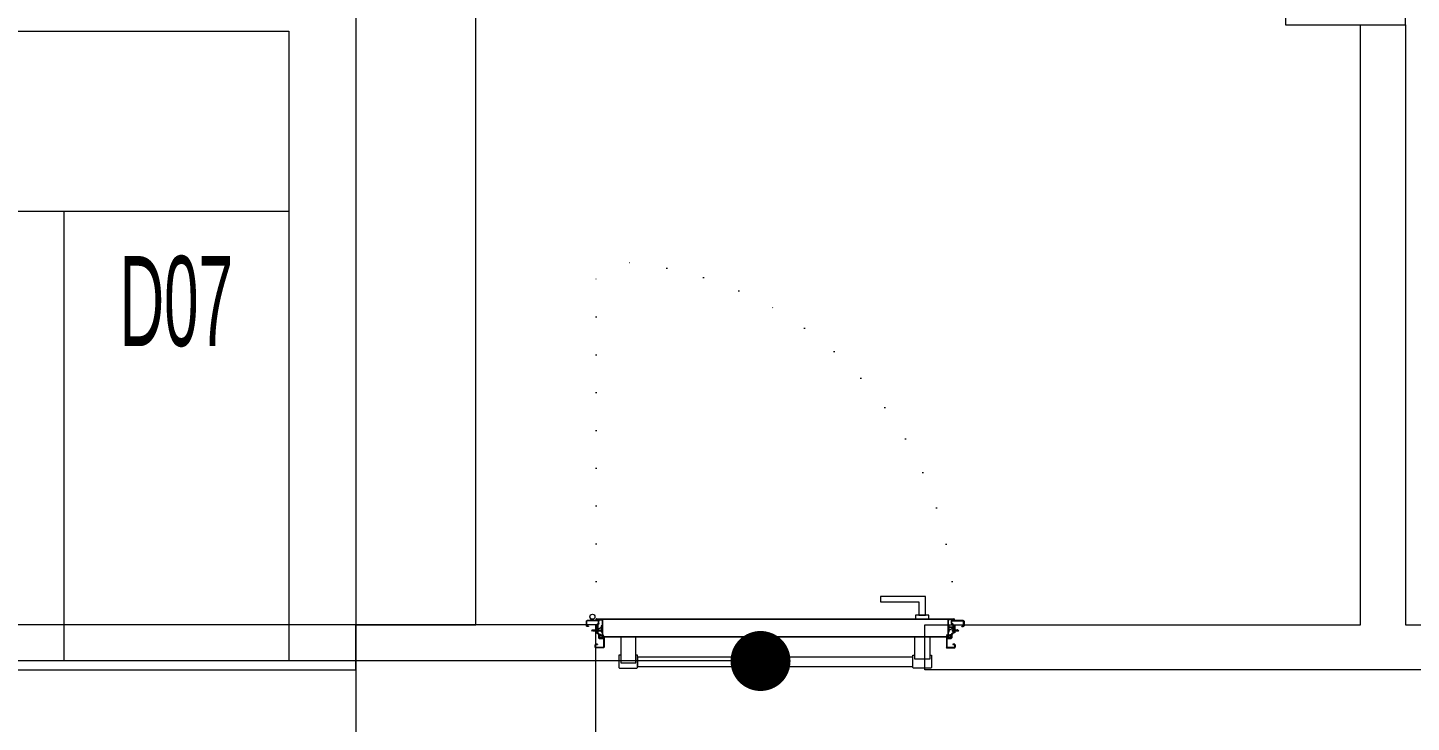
# Model space of a CAD drawing. Header units: metres. Extents: x -13194 to 152406, y -14653 to 29421.
# Drawn here: x 750.6 to 1211.9, y 2447.5 to 2679.1 of the extents above; entities that cross this region are included whole.
import ezdxf
from ezdxf.enums import TextEntityAlignment as Align

# ---------------------------------------------------------------- set-up
doc = ezdxf.new("R2010")
doc.units = ezdxf.units.M
doc.header["$LTSCALE"] = 100
doc.header["$MEASUREMENT"] = 0
doc.linetypes.add('DOT2', pattern=[0.125, 0, -0.125])
doc.layers.get('0').update_dxf_attribs({"color": 9, "lineweight": 9})
for name, color, linetype, lineweight in [('00', 9, 'Continuous', 9), ('01', 9, 'Continuous', 9), ('06D', 9, 'Continuous', 9), ('10', 9, 'Continuous', 9), ('14', 9, 'Continuous', 9), ('20', 9, 'DOT2', 9), ('21_mahal200', 9, 'Continuous', 9)]:
    doc.layers.add(name, color=color, linetype=linetype, lineweight=lineweight)
doc.styles.add('Arial', font='arial.ttf', dxfattribs={"height": 2.5})
doc.styles.add('MuuM_TEXT-STANDART', font='ARIALN.TTF')
doc.dimstyles.new('MuuM_DIM200', dxfattribs={"dimscale": 20, "dimtxt": 2, "dimasz": 1, "dimexe": 1, "dimexo": 1, "dimgap": 1, "dimtad": 1, "dimdec": 1, "dimrnd": 0.5, "dimdsep": 46, "dimtxsty": 'MuuM_TEXT-STANDART', "dimblk": 'ARCHTICK', "dimcen": 0, "dimdle": 0.15, "dimclrd": 256, "dimclre": 256, "dimclrt": 256, "dimadec": 0, "dimazin": 0, "dimtfac": 5, "dimtdec": 1, "dimtix": 1, "dimtmove": 2, "dimatfit": 3, "dimldrblk": 'DOT', "dimfxl": 3, "dimfxlon": 1, "dimtolj": 1, "dimlwd": -1, "dimlwe": -1, "dimarcsym": 0})

# ---------------------------------------------------------------- blocks, each defined once
blk = doc.blocks.new('p-kolon_80x80')
blk.add_lwpolyline([(-40, -40), (40, -40), (40, 40), (-40, 40)], close=True)
blk = doc.blocks.new('2.bod.sitatik')
at = {"layer": '01'}
blk.add_lwpolyline([(860, -6150), (900, -6150), (900, -6150), (900, -6150), (900, -5400), (1170, -5400), (1170, -5950), (1170, -5950), (1170, -5950), (1210, -5950), (1210, -5350), (900, -5350), (900, -4630), (860, -4630)], close=True, dxfattribs=at)
blk.add_blockref('p-kolon_80x80', (900, -6190), dxfattribs=at)
blk = doc.blocks.new('*U19')
at = {"ltscale": 15}
for p, q in [((-24.9, 0.9), (-25.7, 0)), ((-24.9, -0.9), (-25.7, 0)), ((-22.9, 1.5), (-24.9, 0.9)), ((-22.9, 1.5), (-22.9, -1.5)), ((-21.2, -2.7), (-18.1, 2.8)), ((-21, -2.7), (-17.9, 2.7)), ((-19.7, -2.7), (-16.6, 2.8)), ((-19.5, -2.7), (-16.4, 2.7)), ((-18.5, 1.5), (-18.3, 2)), ((-18.2, -2.7), (-15.1, 2.8)), ((-18, -2.7), (-14.9, 2.7)), ((-17, 1.5), (-16.8, 2)), ((-16.7, -2.7), (-13.6, 2.8)), ((-16.5, -2.7), (-13.4, 2.7)), ((-15.5, 1.5), (-15.3, 2)), ((-15.2, -2.7), (-12.1, 2.8)), ((-15, -2.7), (-11.9, 2.7)), ((-14, 1.5), (-13.8, 2)), ((-13.7, -2.7), (-10.6, 2.8)), ((-13.5, -2.7), (-10.4, 2.7)), ((-12.5, 1.5), (-12.3, 2)), ((-12.2, -2.7), (-9.1, 2.8)), ((-12, -2.7), (-8.9, 2.7)), ((-11, 1.5), (-10.8, 2)), ((-10.7, -2.7), (-7.6, 2.8)), ((-10.5, -2.7), (-7.4, 2.7)), ((-9.5, 1.5), (-9.3, 2)), ((-9.2, -2.7), (-6.1, 2.8)), ((-9, -2.7), (-5.9, 2.7)), ((-8, 1.5), (-7.8, 2)), ((-7.7, -2.7), (-4.6, 2.8)), ((-7.5, -2.7), (-4.4, 2.7)), ((-6.5, 1.5), (-6.3, 2)), ((-6.2, -2.7), (-3.1, 2.8)), ((-6, -2.7), (-2.9, 2.7)), ((-5, 1.5), (-4.8, 2)), ((-4.7, -2.7), (-1.6, 2.8)), ((-4.5, -2.7), (-1.4, 2.7)), ((-3.5, 1.5), (-3.3, 2)), ((-2, 1.5), (-1.8, 2)), ((-0.5, 4.2), (-1.5, 1.5)), ((0, 0.5), (-0.6, 0.5)), ((-24.9, -0.9), (-22.9, -1.5)), ((-8.6, -1.5), (-22.9, -1.5)), ((-21.2, -2.7), (-20.9, -1.5)), ((-20.3, -1.5), (-19.1, -1.5)), ((-19.7, -2.7), (-19.4, -1.5)), ((-18.8, -1.5), (-17.6, -1.5)), ((-18.2, -2.7), (-17.9, -1.5)), ((-17.3, -1.5), (-16.1, -1.5)), ((-16.7, -2.7), (-16.4, -1.5)), ((-15.8, -1.5), (-14.6, -1.5)), ((-15.2, -2.7), (-14.9, -1.5)), ((-14.3, -1.5), (-13.1, -1.5)), ((-13.7, -2.7), (-13.4, -1.5)), ((-12.8, -1.5), (-11.6, -1.5)), ((-12.2, -2.7), (-11.9, -1.5)), ((-11.3, -1.5), (-10.1, -1.5)), ((-10.7, -2.7), (-10.4, -1.5)), ((-9.8, -1.5), (-8.6, -1.5)), ((-9.2, -2.7), (-8.9, -1.5)), ((-8.3, -1.5), (-7.1, -1.5)), ((-7.7, -2.7), (-7.4, -1.5)), ((-6.8, -1.5), (-5.6, -1.5)), ((-6.2, -2.7), (-5.9, -1.5)), ((-5.3, -1.5), (-4.1, -1.5)), ((-4.7, -2.7), (-4.4, -1.5)), ((-3.8, -1.5), (-2.1, -1.5)), ((-0.5, -4.2), (-1.5, -1.5)), ((0, -0.5), (-0.6, -0.5))]:
    blk.add_line(p, q, dxfattribs=at)
for p, q in [((-6.9, 1.5), (-22.9, 1.5)), ((-17.4, 1.5), (-18.6, 1.5)), ((-15.9, 1.5), (-17.1, 1.5)), ((-14.4, 1.5), (-15.6, 1.5)), ((-12.9, 1.5), (-14.1, 1.5)), ((-11.4, 1.5), (-12.6, 1.5)), ((-9.9, 1.5), (-11.1, 1.5)), ((-8.4, 1.5), (-9.6, 1.5)), ((-6.9, 1.5), (-8.1, 1.5)), ((-5.4, 1.5), (-6.6, 1.5)), ((-3.9, 1.5), (-5.1, 1.5)), ((-2.4, 1.5), (-3.6, 1.5)), ((-1.5, 1.5), (-2.1, 1.5)), ((0, 0.5), (0, 4.1)), ((-1.5, -1.5), (-2.1, -1.5)), ((0, -0.5), (0, -4.1))]:
    blk.add_line(p, q)
for centre, radius, start, end in [((-26, 3.9), 3.92, 274.361, 322.1025), ((-26, -3.9), 3.92, 37.8975, 85.639), ((-18, 2.8), 0.0971, 330.3204, 150.3204), ((-16.5, 2.8), 0.0971, 330.3204, 150.3204), ((-15, 2.8), 0.0971, 330.3204, 150.3204), ((-13.5, 2.8), 0.0971, 330.3204, 150.3204), ((-12, 2.8), 0.0971, 330.3204, 150.3204), ((-10.5, 2.8), 0.0971, 330.3204, 150.3204), ((-9, 2.8), 0.0971, 330.3204, 150.3204), ((-7.5, 2.8), 0.0971, 330.3204, 150.3204), ((-6, 2.8), 0.0971, 330.3204, 150.3204), ((-4.5, 2.8), 0.0971, 330.3204, 150.3204), ((-3, 2.8), 0.0971, 330.3204, 150.3204), ((-1.5, 2.8), 0.0971, 330.3204, 150.3204), ((-0.6, 0), 0.486, 90, 270), ((-0.3, 4.1), 0.25, 0, 150.0864), ((-21.1, -2.7), 0.0971, 150.3204, 330.3204), ((-19.6, -2.7), 0.0971, 150.3204, 330.3204), ((-18.1, -2.7), 0.0971, 150.3204, 330.3204), ((-16.6, -2.7), 0.0971, 150.3204, 330.3204), ((-15.1, -2.7), 0.0971, 150.3204, 330.3204), ((-13.6, -2.7), 0.0971, 150.3204, 330.3204), ((-12.1, -2.7), 0.0971, 150.3204, 330.3204), ((-10.6, -2.7), 0.0971, 150.3204, 330.3204), ((-9.1, -2.7), 0.0971, 150.3204, 330.3204), ((-7.6, -2.7), 0.0971, 150.3204, 330.3204), ((-6.1, -2.7), 0.0971, 150.3204, 330.3204), ((-4.6, -2.7), 0.0971, 150.3204, 330.3204), ((-0.3, -4.1), 0.25, 209.9136, 0)]:
    blk.add_arc(centre, radius, start, end, dxfattribs=at)
blk = doc.blocks.new('conta')
at = {"ltscale": 10}
for p, q in [((-2649.87, 5345.53), (-2649.81, 5345.61)), ((-2649.72, 5345.4), (-2649.28, 5345.4)), ((-2649.25, 5345.41), (-2649.09, 5345.51)), ((-2648.83, 5344.87), (-2648.56, 5345.24)), ((-2648.77, 5345.12), (-2648.63, 5345.3)), ((-2648.56, 5345.31), (-2648.56, 5345.31)), ((-2649.88, 5344.46), (-2649.78, 5344.3)), ((-2649.78, 5344.3), (-2649.74, 5344.3)), ((-2648.97, 5344.05), (-2648.78, 5343.8)), ((-2648.87, 5344.09), (-2648.7, 5343.86)), ((-2648.71, 5343.79), (-2648.71, 5343.79))]:
    blk.add_line(p, q, dxfattribs=at)
for centre, radius, start, end in [((-2653.03, 5345), 3.19, 350.46739, 8.93723), ((-2649.83, 5345.5), 0.05, 140.63452, 188.93723), ((-2649.74, 5345.58), 0.0696, 22.24275, 159.25804), ((-2650.94, 5345.01), 1.24, 340.33821, 16.77718), ((-2649.72, 5345.37), 0.03, 90, 196.77718), ((-2649.28, 5345.45), 0.05, 270, 303.00619), ((-2649.08, 5345.49), 0.03, 4.79721, 123.00619), ((-2650.22, 5344.99), 1.27, 338.70659, 23.04177), ((-2649.01, 5345.57), 0.05, 18.79511, 42.1429), ((-2651.17, 5344.83), 2.33, 7.58966, 18.79511), ((-2648.81, 5345.15), 0.05, 187.58966, 322.73473), ((-2648.59, 5345.27), 0.05, 52.73473, 142.73473), ((-2648.59, 5345.27), 0.05, 322.73473, 52.73473), ((-2649.87, 5344.47), 0.02, 170.46739, 213.74513), ((-2649.74, 5344.58), 0.03, 160.33821, 273.26661), ((-2649.56, 5341.55), 3.01, 80.43616, 93.26661), ((-2649.22, 5344.14), 0.231, 353.95711, 81.90038), ((-2649.06, 5344.54), 0.03, 260.43616, 338.70659), ((-2648.89, 5344.11), 0.1, 173.95711, 217.26527), ((-2658.2, 5345.19), 9.36, 353.68569, 357.8537), ((-2648.79, 5344.15), 0.1, 173.68569, 217.26527), ((-2648.79, 5344.84), 0.05, 142.73473, 180.2669), ((-2648.74, 5343.83), 0.05, 217.26527, 307.26527), ((-2648.74, 5343.83), 0.05, 307.26527, 37.26527)]:
    blk.add_arc(centre, radius, start, end, dxfattribs=at)
for points, knots in [([(-2648.98, 5345.6), (-2649, 5345.63), (-2649.09, 5345.71), (-2649.23, 5345.44), (-2649.32, 5345.74), (-2649.39, 5345.46), (-2649.51, 5345.75), (-2649.59, 5345.5), (-2649.65, 5345.57), (-2649.68, 5345.61)], [0.0086373, 0.0086373, 0.0086373, 0.0086373, 0.1097304, 0.3133405, 0.4430081, 0.5658764, 0.7165186, 0.8527974, 0.9648495, 0.9648495, 0.9648495, 0.9648495]), ([(-2649.74, 5344.31), (-2649.74, 5344.34), (-2649.7, 5344.52), (-2649.59, 5344.33), (-2649.34, 5344.36), (-2649.23, 5344.37), (-2649.18, 5344.37)], [0, 0, 0, 0, 0.1008757, 0.3841126, 0.5436166, 0.6906785, 0.6906785, 0.6906785, 0.6906785])]:
    blk.add_open_spline(points, degree=3, knots=knots, dxfattribs=at)
blk = doc.blocks.new('p-yn_sackasa')
at = {"layer": '10', "linetype": 'Continuous'}
for p, q in [((0, 6.16), (0, 6.9)), ((0.01, 6.9), (0.01, 6.15)), ((0.14, 6.9), (0.14, 6.16)), ((0.15, 6.9), (0.15, 6.16)), ((2.69, 7.16), (0.26, 7.16)), ((2.69, 7.15), (0.26, 7.15)), ((2.69, 7.02), (0.26, 7.02)), ((0.26, 7.01), (2.69, 7.01)), ((0.26, 6.05), (0.76, 6.05)), ((0.75, 6.04), (0.26, 6.04)), ((0.26, 5.91), (0.75, 5.91)), ((0.76, 5.9), (0.26, 5.9)), ((0.75, 5.91), (0.75, 6.04)), ((0.76, 5.9), (0.76, 6.05)), ((2.8, 3.29), (2.8, 6.9)), ((2.81, 3.29), (2.81, 6.9)), ((2.94, 3.29), (2.94, 6.9)), ((2.95, 3.29), (2.95, 6.9)), ((-2.19, 0), (-2.19, -0.15)), ((0.67, -0.71), (0.67, 2.27)), ((0.69, -0.71), (0.69, 2.27)), ((0.81, -0.71), (0.81, 2.27)), ((0.83, -0.71), (0.83, 2.27)), ((0.92, 2.33), (0.95, 2.32)), ((0.93, 2.34), (0.95, 2.33)), ((1.01, 2.46), (0.99, 2.47)), ((0.99, 2.46), (1.01, 2.45)), ((1.11, 2.52), (1.11, 3.73)), ((1.12, 2.52), (1.12, 3.73)), ((1.25, 3.73), (1.25, 2.52)), ((1.26, 2.52), (1.26, 3.73)), ((1.37, 3.98), (2.49, 3.98)), ((2.49, 3.97), (1.37, 3.97)), ((1.37, 3.84), (2.49, 3.84)), ((2.49, 3.83), (1.37, 3.83)), ((2.6, 3.69), (2.5, 3.36)), ((2.51, 3.35), (2.61, 3.69)), ((2.73, 3.65), (2.63, 3.32)), ((2.74, 3.64), (2.64, 3.31)), ((-2.95, -0.25), (-2.95, -1.75)), ((-2.94, -1.75), (-2.94, -0.25)), ((-2.81, -0.25), (-2.81, -1.75)), ((-2.8, -0.25), (-2.8, -1.75)), ((-2.19, 0), (-2.7, 0)), ((-2.2, -0.01), (-2.7, -0.01)), ((-2.2, -0.14), (-2.7, -0.14)), ((-2.19, -0.15), (-2.7, -0.15)), ((1.01, -1.85), (-2.7, -1.85)), ((1.01, -1.86), (-2.7, -1.86)), ((-2.7, -1.99), (1.01, -1.99)), ((1.01, -2), (-2.7, -2)), ((-2.2, -0.14), (-2.2, -0.01)), ((0.92, -0.77), (0.95, -0.76)), ((0.93, -0.78), (0.95, -0.77)), ((0.99, -0.89), (1.01, -0.88)), ((1.01, -0.89), (0.99, -0.91)), ((1.11, -0.96), (1.11, -1.75)), ((1.12, -0.96), (1.12, -1.75)), ((1.25, -0.96), (1.25, -1.75)), ((1.26, -0.96), (1.26, -1.75))]:
    blk.add_line(p, q, dxfattribs=at)
for points in [[(0.15, 2.14), (0.67, 2.14), (0.67, -0.54), (0.15, -0.54)], [(0.15, 2.14), (0.41, 2.14), (0.41, -0.54), (0.15, -0.54)]]:
    blk.add_lwpolyline(points, close=True, dxfattribs=at)
for centre, radius, start, end in [((0.26, 6.9), 0.261, 90, 180), ((0.26, 6.16), 0.261, 180, 270), ((0.26, 6.9), 0.249, 90, 180), ((0.26, 6.16), 0.249, 181.345, 271.3502), ((0.26, 6.9), 0.122, 90, 180), ((0.26, 6.16), 0.122, 180, 270), ((0.26, 6.9), 0.11, 90, 180), ((0.26, 6.16), 0.11, 180, 270), ((2.69, 6.9), 0.261, 0, 90), ((2.69, 6.9), 0.249, 0, 90), ((2.69, 6.9), 0.122, 0, 90), ((2.69, 6.9), 0.11, 0, 90), ((0.89, 2.27), 0.219, 63.2153, 180), ((0.89, 2.27), 0.206, 63.2169, 180), ((0.89, 2.27), 0.0801, 63.215, 180), ((0.89, 2.27), 0.0674, 63.2144, 180), ((1.04, 2.52), 0.206, 243.2197, 0), ((1.04, 2.52), 0.219, 243.2148, 0), ((1.04, 2.52), 0.0801, 243.2203, 0), ((1.04, 2.52), 0.0674, 243.2129, 0), ((1.37, 3.73), 0.253, 90, 180), ((1.37, 3.73), 0.24, 90, 180), ((1.37, 3.73), 0.114, 90, 180), ((1.37, 3.73), 0.101, 90, 180), ((2.49, 3.72), 0.261, 342.8602, 90), ((2.49, 3.72), 0.249, 342.8613, 90), ((2.49, 3.72), 0.122, 342.8607, 90), ((2.49, 3.72), 0.11, 342.8621, 90), ((2.72, 3.29), 0.232, 162.8601, 0), ((2.72, 3.29), 0.219, 162.8613, 0), ((2.72, 3.29), 0.0927, 162.8605, 0), ((2.72, 3.29), 0.0801, 162.8624, 0), ((-2.7, -0.25), 0.253, 90, 180), ((-2.7, -1.75), 0.253, 180, 270), ((-2.7, -0.25), 0.24, 90, 180), ((-2.7, -1.75), 0.24, 180, 270), ((-2.7, -0.25), 0.114, 90, 180), ((-2.7, -1.75), 0.114, 180, 270), ((-2.7, -0.25), 0.101, 90, 180), ((-2.7, -1.75), 0.101, 180, 270), ((0.89, -0.71), 0.219, 180, 296.785), ((0.89, -0.71), 0.206, 180, 296.7851), ((0.89, -0.71), 0.0801, 180, 296.785), ((0.89, -0.71), 0.0674, 180, 180.5245), ((0.89, -0.71), 0.0674, 180, 296.7871), ((1.04, -0.96), 0.219, 0, 116.7854), ((1.04, -0.96), 0.206, 0, 116.7836), ((1.04, -0.96), 0.0801, 0, 116.7811), ((1.04, -0.96), 0.0674, 0, 116.7871), ((1.01, -1.75), 0.114, 270, 0), ((1.01, -1.75), 0.24, 270, 0), ((1.01, -1.75), 0.101, 270, 0), ((1.01, -1.75), 0.253, 270, 0)]:
    blk.add_arc(centre, radius, start, end, dxfattribs=at)
at = {"layer": '10', "xscale": 0.0842696629213483, "yscale": 0.0842696629213483, "zscale": 0.0842696629213483}
blk.add_blockref('*U19', (0.95, 1.35), dxfattribs=at)
at = {"layer": '14', "xscale": -0.7887640449438696, "yscale": 0.7887640449438696, "zscale": 0.7887640449438204, "rotation": 90}
blk.add_blockref('conta', (4217.78, -2086.42), dxfattribs=at)
blk = doc.blocks.new('*U403')
at = {"layer": '06D'}
for points in [[(110.12, 4.76), (110.12, 11.01), (95.12, 11.01), (95.12, 9.14), (107.87, 9.14), (107.87, 9.14), (107.87, 4.76), (110.12, 4.76)], [(111.2, 3.51), (111.2, 4.76), (106.8, 4.76), (106.8, 3.51), (111.2, 3.51)]]:
    blk.add_lwpolyline(points, dxfattribs=at)
for points in [[(8.5, -11.11), (13.5, -11.11), (13.5, -2.49), (8.5, -2.49)], [(111.5, -9.99), (106.5, -9.99), (106.5, -2.49), (111.5, -2.49)], [(14.12, -12.36), (105.87, -12.36), (105.87, -9.23), (14.12, -9.23)]]:
    blk.add_lwpolyline(points, close=True, dxfattribs=at)
for points in [[(8.5, -8.61), (7.87, -8.61), (7.87, -12.61, 0.414214), (8.25, -12.98), (13.75, -12.98, 0.414214), (14.12, -12.61), (14.12, -8.61), (13.5, -8.61)], [(111.5, -8.61), (112.12, -8.61), (112.12, -12.61, -0.414214), (111.75, -12.98), (106.25, -12.98, -0.414214), (105.87, -12.61), (105.87, -8.61), (106.5, -8.61)]]:
    blk.add_lwpolyline(points, format="xyb", dxfattribs=at)
at = {"layer": '10', "ltscale": 10}
for p, q in [((-1.6, 3.68), (-1.73, 3.58)), ((-1.6, 3.68), (-1.73, 3.58)), ((-1.22, 3.11), (-1.22, 3.24)), ((-1.22, 3.11), (-1.22, 3.24)), ((-1.22, 3.11), (-1.05, 3.11)), ((-1.22, 3.11), (-1.05, 3.11)), ((-1.05, 2.95), (-1.05, 3.38)), ((-1.05, 2.95), (-1.05, 3.38)), ((-0.84, 2.95), (-0.84, 3.38)), ((-0.84, 2.95), (-0.84, 3.38)), ((0.3, 3.41), (0.3, 3.29)), ((0.4, 3.51), (119.6, 3.51)), ((0.4, 3.19), (2.25, 3.19)), ((0.45, 3.36), (119.54, 3.36)), ((0.45, 3.36), (0.45, 3.34)), ((0.45, 3.34), (2.35, 3.34)), ((1, 0.04), (2, 0.69)), ((2, 1.13), (2, 0.69)), ((2.3, 1.13), (2, 1.13)), ((2, 0.69), (2, -0.81)), ((2.3, 3.14), (2.3, -2.39)), ((2.3, 0.69), (2.3, 1.13)), ((2.3, -0.81), (2.3, 0.69)), ((2.45, 3.24), (2.45, -2.29)), ((117.55, 3.24), (117.55, -2.29)), ((119.54, 3.34), (117.65, 3.34)), ((117.7, 3.14), (117.7, -2.39)), ((117.7, 1.13), (117.7, -0.37)), ((118, 1.13), (117.7, 1.13)), ((117.7, 1.13), (117.7, -0.37)), ((118, 1.13), (117.7, 1.13)), ((119.6, 3.19), (117.75, 3.19)), ((118, -0.37), (118, 1.13)), ((118, -0.37), (118, 1.13)), ((118, 0.88), (119, 0.88)), ((118, 0.88), (119, 0.88)), ((118, 0.68), (119, 0.68)), ((118, 0.68), (119, 0.68)), ((119, 0.28), (118, -0.37)), ((119, 0.28), (118, -0.37)), ((119.55, 3.36), (119.55, 3.34)), ((119.7, 3.41), (119.7, 3.29)), ((2, -0.36), (1, -0.36)), ((2, -0.56), (1, -0.56)), ((2, -0.81), (2.3, -0.81)), ((2.4, -2.49), (117.6, -2.49)), ((2.5, -2.34), (117.5, -2.34)), ((117.7, -0.37), (117.7, -0.81)), ((117.7, -0.37), (117.7, -0.81)), ((117.7, -0.81), (118, -0.81)), ((117.7, -0.81), (118, -0.81)), ((118, -0.81), (118, -0.37)), ((118, -0.81), (118, -0.37))]:
    blk.add_line(p, q, dxfattribs=at)
blk.add_circle((-0.95, 4.22), 0.843, dxfattribs=at)
blk.add_circle((-0.95, 4.22), 0.843, dxfattribs=at)
for centre, radius, start, end in [((-0.95, 4.22), 1.01, 219.4092, 254.2861), ((-0.95, 4.22), 1.01, 219.4092, 254.2861), ((-0.42, 3.21), 0.428, 156.352, 217.621), ((-0.42, 3.21), 0.428, 156.352, 217.621), ((-0.42, 3.21), 0.302, 105.5524, 240.0315), ((-0.42, 3.21), 0.302, 105.5524, 240.0315), ((0.4, 3.41), 0.1, 90, 180), ((0.4, 3.29), 0.1, 180, 270), ((0.45, 3.36), 0.005, 90, 180), ((0.45, 3.34), 0.005, 180, 270), ((2.25, 3.14), 0.05, 0, 90), ((2.35, 3.24), 0.1, 0, 90), ((117.65, 3.24), 0.1, 90, 180), ((117.75, 3.14), 0.05, 90, 180), ((119.54, 3.36), 0.005, 0, 90), ((119.54, 3.34), 0.005, 270, 0), ((119.6, 3.41), 0.1, 0, 90), ((119.6, 3.29), 0.1, 270, 0), ((2.4, -2.39), 0.1, 180, 270), ((2.5, -2.29), 0.05, 180, 270), ((117.56, -2.35), 0.141, 284.9271, 345.0729)]:
    blk.add_arc(centre, radius, start, end, dxfattribs=at)
at = {"layer": '20'}
blk.add_lwpolyline([(0.3, 3.35), (0.3, 122.75, -0.414214), (119.7, 3.35, 1)], format="xyb", dxfattribs=at)
at = {"xscale": -1, "rotation": 180}
blk.add_blockref('p-yn_sackasa', (0, 0.95), dxfattribs=at)
at = {"rotation": 180}
blk.add_blockref('p-yn_sackasa', (120, 0.95), dxfattribs=at)
blk = doc.blocks.new('0_roomno2')
blk.add_lwpolyline([(19.375, -10.5), (0, -10.5), (0, 0), (19.375, 0)], close=True)
for points in [[(0, -3), (19.375, -3)], [(8.125, -3), (8.125, -10.5)], [(11.875, -3), (11.875, -10.5)], [(15.625, -3), (15.625, -10.5)], [(0, -6.75), (8.125, -6.75)]]:
    blk.add_lwpolyline(points)
at = {"style": 'MuuM_TEXT-STANDART', "width": 0.6}
blk.add_text('H:', height=1.5, dxfattribs=at).set_placement((0.35, -8.608), align=Align.MIDDLE_LEFT)
at = {"style": 'Arial'}
blk.add_attdef('ODANO', (0, 1.17), '', height=2, dxfattribs=at)
blk.add_attdef('MEKANADI', text='', height=2, dxfattribs=at).set_placement((0.35, -3), align=Align.BOTTOM_LEFT)
at = {"style": 'MuuM_TEXT-STANDART', "width": 0.6}
for tag, p in [('YER01', (10, -4.5)), ('TAVAN01', (13.75, -4.5)), ('DUVAR01', (17.5, -4.5)), ('YER02', (10, -6.75)), ('TAVAN02', (13.75, -6.75)), ('DUVAR02', (17.5, -6.75)), ('YER03', (10, -9)), ('TAVAN03', (13.75, -9)), ('DUVAR03', (17.5, -9))]:
    blk.add_attdef(tag, text='', height=1.5, dxfattribs=at).set_placement(p, align=Align.MIDDLE_CENTER)
for tag, p in [('M2', (0.35, -4.875)), ('TEMIZTAVANYUKSEKLIGI', (1.8, -8.608))]:
    blk.add_attdef(tag, text='', height=1.5, dxfattribs=at).set_placement(p, align=Align.MIDDLE_LEFT)
blk = doc.blocks.new('_ArchTick')
at = {"color": 0, "linetype": 'ByBlock', "const_width": 0.15}
blk.add_lwpolyline([(-0.5, -0.5), (0.5, 0.5)], dxfattribs=at)
blk = doc.blocks.new('_Dot')
at = {"color": 0, "linetype": 'ByBlock', "lineweight": -2}
blk.add_line((-0.5, 0), (-1, 0), dxfattribs=at)
at = {"color": 0, "linetype": 'ByBlock', "const_width": 0.5}
blk.add_lwpolyline([(-0.25, 0, 1), (0.25, 0, 1)], format="xyb", close=True, dxfattribs=at)
blk = doc.blocks.new('2.bod.Mimari')
at = {"layer": '00'}
blk.add_lwpolyline([(1560, -6165), (1049.71, -6165), (1049.71, -6150), (1195, -6150), (1195, -5950), (1210, -5950), (1210, -6150), (1560, -6150), (1560, -6165)], dxfattribs=at)
blk.add_lwpolyline([(40, -6150), (40, -6165), (860, -6165), (860, -6150)], close=True, dxfattribs=at)
at = {"layer": '10'}
blk.add_blockref('*U403', (939.85, -6151.5), dxfattribs=at)
at = {"layer": '21_mahal200'}
ref = blk.add_blockref('0_roomno2', (450.17, -5952.04), dxfattribs=dict(at, xscale=20, yscale=20, zscale=20))
ref.add_attrib('ODANO', 'B2-51', (450.17, -5928.64), dxfattribs={"layer": '0', "height": 40, "style": 'Arial'})
ref.add_attrib('MEKANADI', 'Y.G.H.', dxfattribs={"layer": '0', "height": 40, "style": 'Arial'}).set_placement((457.17, -6012.04), align=Align.BOTTOM_LEFT)
ref.add_attrib('M2', '#### m2', dxfattribs={"layer": '0', "height": 30, "style": 'MuuM_TEXT-STANDART', "width": 0.6}).set_placement((457.17, -6049.54), align=Align.MIDDLE_LEFT)
ref.add_attrib('TEMIZTAVANYUKSEKLIGI', '2.40 M', dxfattribs={"layer": '0', "height": 30, "style": 'MuuM_TEXT-STANDART', "width": 0.6}).set_placement((486.17, -6124.19), align=Align.MIDDLE_LEFT)
ref.add_attrib('YER01', 'Y01', dxfattribs={"layer": '0', "height": 30, "style": 'MuuM_TEXT-STANDART', "width": 0.6}).set_placement((650.17, -6042.04), align=Align.MIDDLE_CENTER)
ref.add_attrib('TAVAN01', 'T08', dxfattribs={"layer": '0', "height": 30, "style": 'MuuM_TEXT-STANDART', "width": 0.6}).set_placement((725.17, -6042.04), align=Align.MIDDLE_CENTER)
ref.add_attrib('DUVAR01', 'D07', dxfattribs={"layer": '0', "height": 30, "style": 'MuuM_TEXT-STANDART', "width": 0.6}).set_placement((800.17, -6042.04), align=Align.MIDDLE_CENTER)
ref.add_attrib('TAVAN02', 'T09', dxfattribs={"layer": '0', "height": 30, "style": 'MuuM_TEXT-STANDART', "width": 0.6}).set_placement((725.17, -6087.04), align=Align.MIDDLE_CENTER)
blk.add_leader([(994.96, -6162.04), (837.67, -6162.04)], dimstyle='MuuM_DIM200', override={"dimasz": 1, "dimfxl": 10}, dxfattribs=at)

msp = doc.modelspace()

# ---------------------------------------------------------------- block references
for name in ['2.bod.sitatik', '2.bod.Mimari']:
    msp.add_blockref(name, (0, 8630))

doc.saveas('drawing.dxf')
